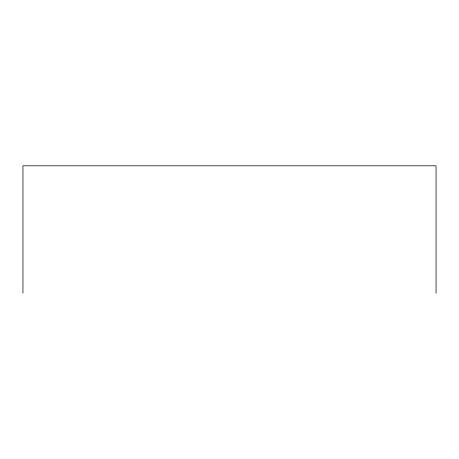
<?xml version="1.0" encoding="UTF-8"?>
<svg xmlns="http://www.w3.org/2000/svg" width="459" height="459" viewBox="0 0 459 459"><rect width="100%" height="100%" fill="white"/><g stroke="black" fill="none" stroke-linecap="round" stroke-linejoin="round"><path stroke-width="0.69" d="M436.05 293.192L436.05 165.808L22.95 165.808L22.95 293.192"/></g></svg>
